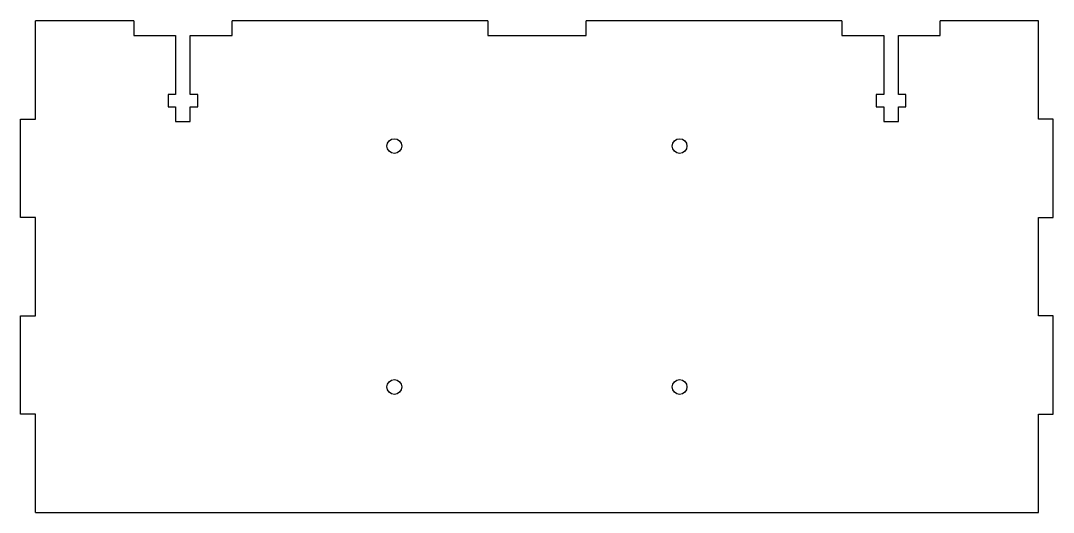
# Model space of a CAD drawing. Extents: x -15 to 195, y 281 to 381.
import ezdxf

# ---------------------------------------------------------------- set-up
doc = ezdxf.new("R2010")
doc.units = 0
doc.layers.add('PREDEFINITO', color=7, linetype='CONTINUOUS')

msp = doc.modelspace()

# ---------------------------------------------------------------- linework, layer by layer
at = {"layer": 'PREDEFINITO'}
for p, q in [((8, 381), (-12, 381)), ((80, 381), (28, 381)), ((152, 381), (100, 381)), ((192, 381), (172, 381)), ((-12, 281), (192, 281))]:
    msp.add_line(p, q, dxfattribs=at)
for points in [[(-12, 281), (-12, 301), (-15, 301), (-15, 321), (-12, 321), (-12, 341), (-15, 341), (-15, 361), (-12, 361), (-12, 381)], [(8, 381), (8, 378), (16.5, 378), (16.5, 366), (15, 366), (15, 363.5), (16.5, 363.5), (16.5, 360.5), (19.5, 360.5), (19.5, 363.5), (21, 363.5), (21, 366), (19.5, 366), (19.5, 378), (28, 378), (28, 381)], [(80, 381), (80, 378), (100, 378), (100, 381)], [(152, 381), (152, 378), (160.5, 378), (160.5, 366), (159, 366), (159, 363.5), (160.5, 363.5), (160.5, 360.5), (163.5, 360.5), (163.5, 363.5), (165, 363.5), (165, 366), (163.5, 366), (163.5, 378), (172, 378), (172, 381)], [(192, 281), (192, 301), (195, 301), (195, 321), (192, 321), (192, 341), (195, 341), (195, 361), (192, 361), (192, 381)]]:
    msp.add_lwpolyline(points, dxfattribs=at)
for centre in [(61, 355.5), (119, 355.5), (61, 306.5), (119, 306.5)]:
    msp.add_circle(centre, 1.5, dxfattribs=at)

doc.saveas('drawing.dxf')
